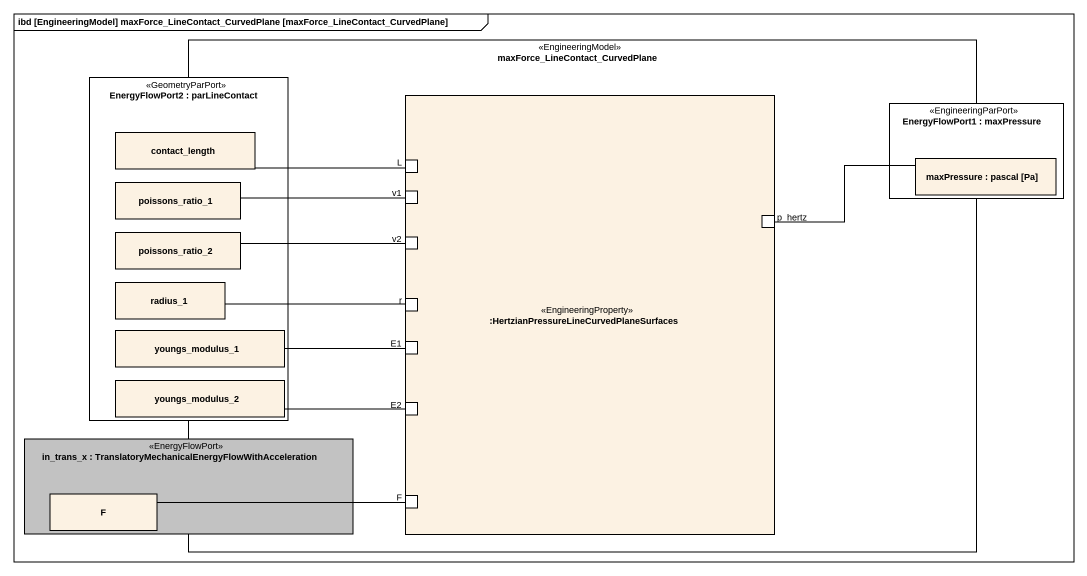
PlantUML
@startuml
mainframe ibd [EngineeringModel] maxForce_LineContact_CurvedPlane [maxForce_LineContact_CurvedPlane]
rectangle "maxForce_LineContact_CurvedPlane" as maxForce_LineContact <<EngineeringModel>> {
  rectangle "EnergyFlowPort2 : parLineContact" as EnergyFlowPort2 <<GeometryParPort>> #FFFFFF {
    rectangle contact_length
    rectangle poissons_ratio_1
    rectangle poissons_ratio_2
    rectangle radius_1
    rectangle youngs_modulus_1
    rectangle youngs_modulus_2
  }
  rectangle ":HertzianPressureLineCurvedPlaneSurfaces" as HertzianPressureLineCurvedPl <<EngineeringProperty>> {
    port L
    port v1
    port v2
    port p_hertz
    port r
    port E1
    port E2
    port "F" as F_2
  }
  rectangle "EnergyFlowPort1 : maxPressure" as EnergyFlowPort1 <<EngineeringParPort>> #FFFFFF {
    rectangle "maxPressure : pascal [Pa]" as maxPressure
  }
  rectangle "in_trans_x : TranslatoryMechanicalEnergyFlowWithAcceleration" as in_trans_x <<EnergyFlowPort>> #C2C2C2 {
    rectangle F
  }
}
contact_length -right- L
poissons_ratio_1 -right- v1
poissons_ratio_2 -right- v2
p_hertz -right- maxPressure
radius_1 -right- r
youngs_modulus_1 -right- E1
youngs_modulus_2 -right- E2
F -right- F_2
@enduml
